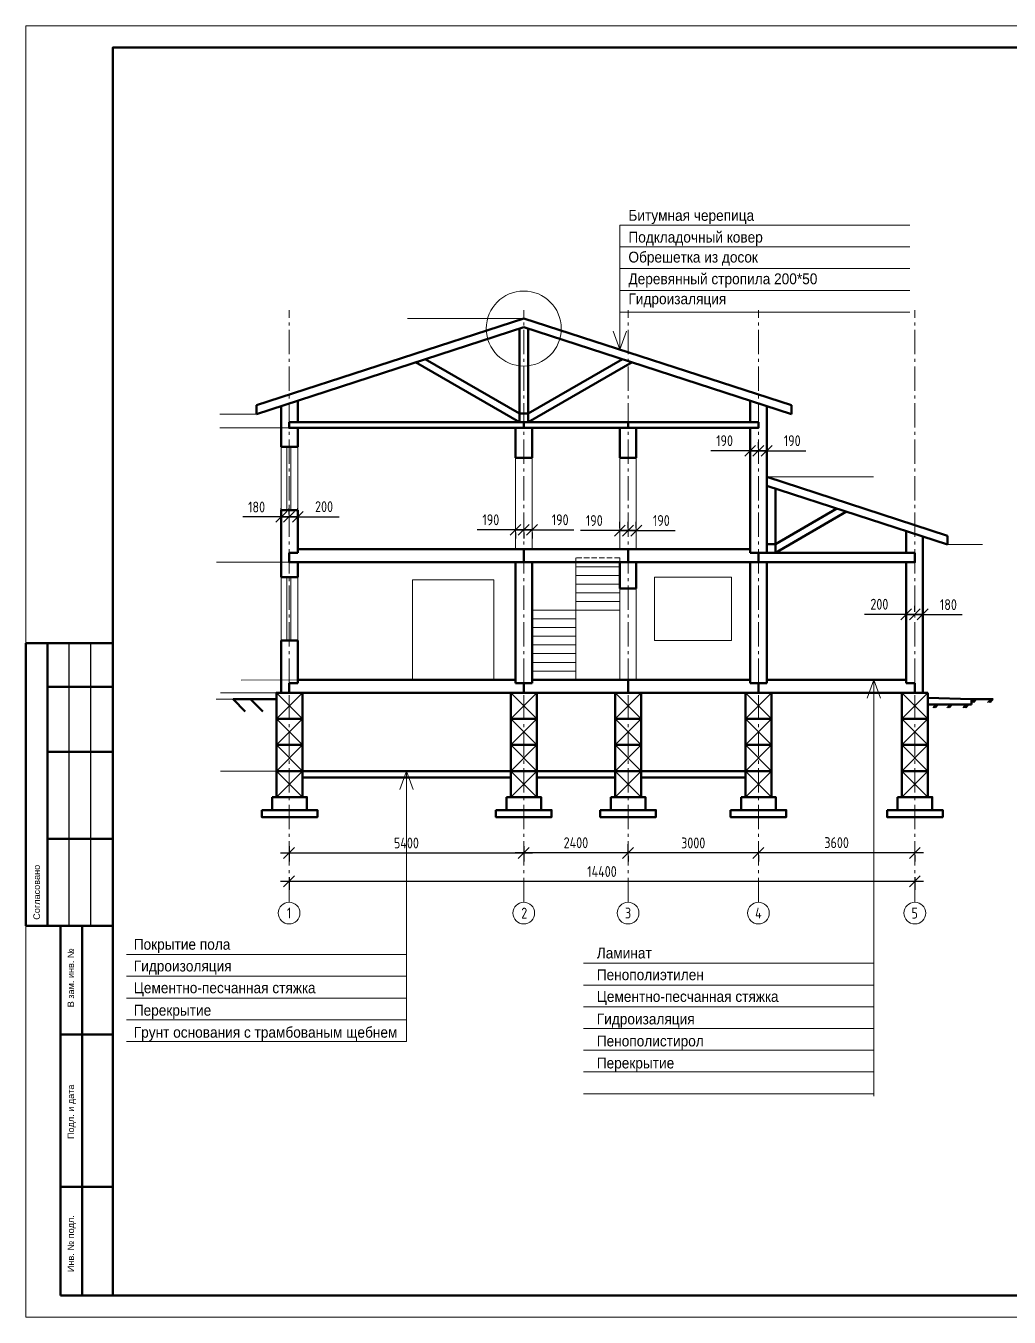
# Model space of a CAD drawing. Header units: millimetres. Extents: x 24738 to 66738, y -1089 to 28611.
# Drawn here: x 24738 to 47368, y -1089 to 28611 of the extents above; entities that cross this region are included whole.
import ezdxf

# ---------------------------------------------------------------- set-up
doc = ezdxf.new("R2010")
doc.units = ezdxf.units.MM
for name, pattern in [('CONTINOUS', [0]), ('ГОСТ 2.303 4', [7, 5, -2, 0]), ('ГОСТ 2.303 6', [12, 8, -1.5, 1, -1.5])]:
    doc.linetypes.add(name, pattern=pattern)
for name, color, linetype, lineweight in [('Двери', 7, 'Continuous', 20), ('Лестница', 7, 'Continuous', 20), ('Окна', 7, 'Continuous', 20), ('Отметки', 7, 'Continuous', 20), ('Подвал', 7, 'Continuous', 50), ('Размеры', 7, 'Continuous', 20), ('Стены', 7, 'Continuous', 50), ('Стропила в разрезе', 7, 'Continuous', 50), ('Стропила разрез гараж', 7, 'Continuous', 50), ('Узел', 7, 'Continuous', 20), ('Флажки', 7, 'Continuous', 20), ('Фундамент', 7, 'Continuous', 50)]:
    doc.layers.add(name, color=color, linetype=linetype, lineweight=lineweight)
doc.layers.add('Оси', color=3, linetype='Continuous')
doc.styles.add('Standard 0.9', font='arial.ttf', dxfattribs={"width": 0.9})
doc.styles.add('ГОСТ 2.304', font='CS_Gost2304.shx')
doc.styles.add('ТЕКСТ_Z', font='arial.ttf')
doc.linetypes.add('ГОСТ 2.303 8', pattern='A,40,[2,GOST 2.303-68.shx,S=1,R=0,X=0,Y=0],-8', length=48)
doc.dimstyles.new('СПДС', dxfattribs={"dimscale": 100, "dimtxt": 2.5, "dimasz": 2.5, "dimexe": 2, "dimexo": 0.625, "dimgap": 1, "dimtad": 1, "dimdec": 0, "dimtxsty": 'ГОСТ 2.304', "dimblk": 'OBLIQUE', "dimblk1": 'OBLIQUE', "dimblk2": 'OBLIQUE', "dimcen": 2.5, "dimdle": 2, "dimadec": 0, "dimazin": 2, "dimtfac": 0.75, "dimtdec": 4, "dimtmove": 1, "dimatfit": 3, "dimfxl": 1, "dimtfill": 1, "dimtolj": 1, "dimarcsym": 1})

# ---------------------------------------------------------------- blocks, each defined once
blk = doc.blocks.new('_Oblique')
at = {"color": 0, "linetype": 'ByBlock', "lineweight": -2}
blk.add_line((-0.5, -0.5), (0.5, 0.5), dxfattribs=at)
blk = doc.blocks.new('*D26')
at = {"layer": 'Defpoints', "color": 0, "ltscale": 100}
for p in [(30797, 9807), (36197, 9807), (36197, 9588)]:
    blk.add_point(p, dxfattribs=at)
at = {"layer": 'Оси', "color": 0, "lineweight": -2, "ltscale": 100}
for p, q in [((30597, 9588), (36397, 9588)), ((30797, 9744), (30797, 9388)), ((36197, 9744), (36197, 9388))]:
    blk.add_line(p, q, dxfattribs=at)
at = {"layer": 'Оси', "color": 0, "lineweight": -2, "ltscale": 100, "xscale": 250, "yscale": 250, "zscale": 250, "rotation": 180}
blk.add_blockref('_Oblique', (30797, 9588), dxfattribs=at)
at = {"layer": 'Оси', "color": 0, "lineweight": -2, "ltscale": 100, "xscale": 250, "yscale": 250, "zscale": 250}
blk.add_blockref('_Oblique', (36197, 9588), dxfattribs=at)
at = {"layer": 'Оси', "color": 0, "lineweight": 20, "ltscale": 100, "insert": (33497, 9818), "char_height": 250, "attachment_point": 5, "style": 'ГОСТ 2.304', "bg_fill": 3, "box_fill_scale": 1.1, "bg_fill_color": 256, "bg_fill_true_color": 13158600, "bg_fill_transparency": 0}
blk.add_mtext('\\A1;5400', dxfattribs=at)
blk = doc.blocks.new('*D27')
at = {"layer": 'Defpoints', "color": 0, "ltscale": 100}
for p in [(36197, 9807), (36197, 9588), (38597, 9539)]:
    blk.add_point(p, dxfattribs=at)
at = {"layer": 'Оси', "color": 0, "lineweight": -2, "ltscale": 100}
for p, q in [((38797, 9588), (35997, 9588)), ((36197, 9744), (36197, 9388)), ((38597, 9601), (38597, 9788))]:
    blk.add_line(p, q, dxfattribs=at)
at = {"layer": 'Оси', "color": 0, "lineweight": -2, "ltscale": 100, "xscale": 250, "yscale": 250, "zscale": 250, "rotation": 180}
blk.add_blockref('_Oblique', (36197, 9588), dxfattribs=at)
at = {"layer": 'Оси', "color": 0, "lineweight": -2, "ltscale": 100, "xscale": 250, "yscale": 250, "zscale": 250}
blk.add_blockref('_Oblique', (38597, 9588), dxfattribs=at)
at = {"layer": 'Оси', "color": 0, "lineweight": 20, "ltscale": 100, "insert": (37397, 9822), "char_height": 250, "attachment_point": 5, "style": 'ГОСТ 2.304', "bg_fill": 3, "box_fill_scale": 1.1, "bg_fill_color": 256, "bg_fill_true_color": 13158600, "bg_fill_transparency": 0}
blk.add_mtext('\\A1;2400', dxfattribs=at)
blk = doc.blocks.new('*D28')
at = {"layer": 'Defpoints', "color": 0, "ltscale": 100}
for p in [(38597, 9588), (38597, 9588), (41597, 9599)]:
    blk.add_point(p, dxfattribs=at)
at = {"layer": 'Оси', "color": 0, "lineweight": -2, "ltscale": 100}
for p, q in [((41797, 9588), (38397, 9588)), ((38597, 9525), (38597, 9388)), ((41597, 9537), (41597, 9388))]:
    blk.add_line(p, q, dxfattribs=at)
at = {"layer": 'Оси', "color": 0, "lineweight": -2, "ltscale": 100, "xscale": 250, "yscale": 250, "zscale": 250, "rotation": 180}
blk.add_blockref('_Oblique', (38597, 9588), dxfattribs=at)
at = {"layer": 'Оси', "color": 0, "lineweight": -2, "ltscale": 100, "xscale": 250, "yscale": 250, "zscale": 250}
blk.add_blockref('_Oblique', (41597, 9588), dxfattribs=at)
at = {"layer": 'Оси', "color": 0, "lineweight": 20, "ltscale": 100, "insert": (40097, 9818), "char_height": 250, "attachment_point": 5, "style": 'ГОСТ 2.304', "bg_fill": 3, "box_fill_scale": 1.1, "bg_fill_color": 256, "bg_fill_true_color": 13158600, "bg_fill_transparency": 0}
blk.add_mtext('\\A1;3000', dxfattribs=at)
blk = doc.blocks.new('*D29')
at = {"layer": 'Defpoints', "color": 0, "ltscale": 100}
for p in [(41597, 9588), (41597, 9588), (45197, 9599)]:
    blk.add_point(p, dxfattribs=at)
at = {"layer": 'Оси', "color": 0, "lineweight": -2, "ltscale": 100}
for p, q in [((45397, 9588), (41397, 9588)), ((41597, 9525), (41597, 9388)), ((45197, 9537), (45197, 9388))]:
    blk.add_line(p, q, dxfattribs=at)
at = {"layer": 'Оси', "color": 0, "lineweight": -2, "ltscale": 100, "xscale": 250, "yscale": 250, "zscale": 250, "rotation": 180}
blk.add_blockref('_Oblique', (41597, 9588), dxfattribs=at)
at = {"layer": 'Оси', "color": 0, "lineweight": -2, "ltscale": 100, "xscale": 250, "yscale": 250, "zscale": 250}
blk.add_blockref('_Oblique', (45197, 9588), dxfattribs=at)
at = {"layer": 'Оси', "color": 0, "lineweight": 20, "ltscale": 100, "insert": (43397, 9825), "char_height": 250, "attachment_point": 5, "style": 'ГОСТ 2.304', "bg_fill": 3, "box_fill_scale": 1.1, "bg_fill_color": 256, "bg_fill_true_color": 13158600, "bg_fill_transparency": 0}
blk.add_mtext('\\A1;3600', dxfattribs=at)
blk = doc.blocks.new('*D30')
at = {"layer": 'Defpoints', "color": 0, "ltscale": 100}
for p in [(30797, 9095), (45197, 9095), (45197, 8936)]:
    blk.add_point(p, dxfattribs=at)
at = {"layer": 'Оси', "color": 0, "lineweight": -2, "ltscale": 100}
for p, q in [((30597, 8936), (45397, 8936)), ((30797, 9033), (30797, 8736)), ((45197, 9033), (45197, 8736))]:
    blk.add_line(p, q, dxfattribs=at)
at = {"layer": 'Оси', "color": 0, "lineweight": -2, "ltscale": 100, "xscale": 250, "yscale": 250, "zscale": 250, "rotation": 180}
blk.add_blockref('_Oblique', (30797, 8936), dxfattribs=at)
at = {"layer": 'Оси', "color": 0, "lineweight": -2, "ltscale": 100, "xscale": 250, "yscale": 250, "zscale": 250}
blk.add_blockref('_Oblique', (45197, 8936), dxfattribs=at)
at = {"layer": 'Оси', "color": 0, "lineweight": 20, "ltscale": 100, "insert": (37997, 9161), "char_height": 250, "attachment_point": 5, "style": 'ГОСТ 2.304', "bg_fill": 3, "box_fill_scale": 1.1, "bg_fill_color": 256, "bg_fill_true_color": 13158600, "bg_fill_transparency": 0}
blk.add_mtext('\\A1;14400', dxfattribs=at)
blk = doc.blocks.new('Штамп осн бок')
at = {"color": 7, "lineweight": 50}
for p, q in [((-2000, 8500), (-2000, 15000)), ((-2000, 15000), (-1500, 15000)), ((-1500, 8500), (-1500, 15000)), ((-1500, 15000), (0, 15000)), ((-1500, 14000), (0, 14000)), ((-1500, 12500), (0, 12500)), ((-1500, 10500), (0, 10500)), ((-2000, 8500), (-1500, 8500)), ((-1500, 8500), (0, 8500)), ((-1200, 0), (-1200, 8500)), ((-1200, 8500), (-700, 8500)), ((-700, 0), (-700, 8500)), ((-700, 8500), (0, 8500)), ((-1200, 6000), (0, 6000)), ((-1200, 2500), (0, 2500)), ((-1200, 0), (-700, 0)), ((-700, 0), (0, 0))]:
    blk.add_line(p, q, dxfattribs=at)
at = {"color": 7}
for p, q in [((-1000, 8500), (-1000, 15000)), ((-500, 8500), (-500, 15000)), ((0, 15000), (0, 0))]:
    blk.add_line(p, q, dxfattribs=at)
at = {"color": 7, "style": 'ТЕКСТ_Z'}
for s, p in [('Согласовано', (-1675, 8640)), ('В зам. инв. №', (-890, 6627)), ('Подл. и дата', (-890, 3596)), ('Инв. № подл.', (-890, 536))]:
    blk.add_text(s, height=150, rotation=90, dxfattribs=at).set_placement(p)
blk = doc.blocks.new('*D62')
at = {"layer": 'Defpoints', "color": 0, "ltscale": 100}
for p in [(30797, 17312), (30997, 17318), (30997, 17312)]:
    blk.add_point(p, dxfattribs=at)
at = {"layer": 'Размеры', "color": 0, "lineweight": -2, "ltscale": 100}
for p, q in [((30597, 17318), (31197, 17318)), ((30797, 17375), (30797, 17518)), ((30997, 17375), (30997, 17518)), ((30997, 17318), (31946, 17318))]:
    blk.add_line(p, q, dxfattribs=at)
at = {"layer": 'Размеры', "color": 0, "lineweight": -2, "ltscale": 100, "xscale": 250, "yscale": 250, "zscale": 250}
blk.add_blockref('_Oblique', (30797, 17318), dxfattribs=at)
at = {"layer": 'Размеры', "color": 0, "lineweight": -2, "ltscale": 100, "xscale": 250, "yscale": 250, "zscale": 250, "rotation": 180}
blk.add_blockref('_Oblique', (30997, 17318), dxfattribs=at)
at = {"layer": 'Размеры', "color": 0, "ltscale": 100, "insert": (31602, 17552), "char_height": 250, "attachment_point": 5, "style": 'ГОСТ 2.304', "bg_fill": 3, "box_fill_scale": 1.1, "bg_fill_color": 256, "bg_fill_true_color": 13158600, "bg_fill_transparency": 0}
blk.add_mtext('\\A1;200', dxfattribs=at)
blk = doc.blocks.new('*D63')
at = {"layer": 'Defpoints', "color": 0, "ltscale": 100}
for p in [(30617, 17318), (30617, 17318), (30797, 17318)]:
    blk.add_point(p, dxfattribs=at)
at = {"layer": 'Размеры', "color": 0, "lineweight": -2, "ltscale": 100}
for p, q in [((30617, 17318), (29734, 17318)), ((30997, 17318), (30417, 17318)), ((30617, 17380), (30617, 17518)), ((30797, 17380), (30797, 17518))]:
    blk.add_line(p, q, dxfattribs=at)
at = {"layer": 'Размеры', "color": 0, "lineweight": -2, "ltscale": 100, "xscale": 250, "yscale": 250, "zscale": 250}
blk.add_blockref('_Oblique', (30617, 17318), dxfattribs=at)
at = {"layer": 'Размеры', "color": 0, "lineweight": -2, "ltscale": 100, "xscale": 250, "yscale": 250, "zscale": 250, "rotation": 180}
blk.add_blockref('_Oblique', (30797, 17318), dxfattribs=at)
at = {"layer": 'Размеры', "color": 0, "ltscale": 100, "insert": (30049, 17543), "char_height": 250, "attachment_point": 5, "style": 'ГОСТ 2.304', "bg_fill": 3, "box_fill_scale": 1.1, "bg_fill_color": 256, "bg_fill_true_color": 13158600, "bg_fill_transparency": 0}
blk.add_mtext('\\A1;180', dxfattribs=at)
blk = doc.blocks.new('*D64')
at = {"layer": 'Defpoints', "color": 0, "ltscale": 100}
for p in [(36197, 17020), (36387, 17020), (36387, 17018)]:
    blk.add_point(p, dxfattribs=at)
at = {"layer": 'Размеры', "color": 0, "lineweight": -2, "ltscale": 100}
for p, q in [((35997, 17018), (36587, 17018)), ((36197, 16957), (36197, 16818)), ((36387, 17018), (37350, 17018)), ((36387, 16957), (36387, 16818))]:
    blk.add_line(p, q, dxfattribs=at)
at = {"layer": 'Размеры', "color": 0, "lineweight": -2, "ltscale": 100, "xscale": 250, "yscale": 250, "zscale": 250}
blk.add_blockref('_Oblique', (36197, 17018), dxfattribs=at)
at = {"layer": 'Размеры', "color": 0, "lineweight": -2, "ltscale": 100, "xscale": 250, "yscale": 250, "zscale": 250, "rotation": 180}
blk.add_blockref('_Oblique', (36387, 17018), dxfattribs=at)
at = {"layer": 'Размеры', "color": 0, "ltscale": 100, "insert": (37035, 17250), "char_height": 250, "attachment_point": 5, "style": 'ГОСТ 2.304', "bg_fill": 3, "box_fill_scale": 1.1, "bg_fill_color": 256, "bg_fill_true_color": 13158600, "bg_fill_transparency": 0}
blk.add_mtext('\\A1;190', dxfattribs=at)
blk = doc.blocks.new('*D65')
at = {"layer": 'Defpoints', "color": 0, "ltscale": 100}
for p in [(36007, 17018), (36007, 17018), (36197, 17020)]:
    blk.add_point(p, dxfattribs=at)
at = {"layer": 'Размеры', "color": 0, "lineweight": -2, "ltscale": 100}
for p, q in [((36007, 17018), (35123, 17018)), ((36397, 17018), (35807, 17018)), ((36007, 16955), (36007, 16818)), ((36197, 16957), (36197, 16818))]:
    blk.add_line(p, q, dxfattribs=at)
at = {"layer": 'Размеры', "color": 0, "lineweight": -2, "ltscale": 100, "xscale": 250, "yscale": 250, "zscale": 250}
blk.add_blockref('_Oblique', (36007, 17018), dxfattribs=at)
at = {"layer": 'Размеры', "color": 0, "lineweight": -2, "ltscale": 100, "xscale": 250, "yscale": 250, "zscale": 250, "rotation": 180}
blk.add_blockref('_Oblique', (36197, 17018), dxfattribs=at)
at = {"layer": 'Размеры', "color": 0, "ltscale": 100, "insert": (35439, 17250), "char_height": 250, "attachment_point": 5, "style": 'ГОСТ 2.304', "bg_fill": 3, "box_fill_scale": 1.1, "bg_fill_color": 256, "bg_fill_true_color": 13158600, "bg_fill_transparency": 0}
blk.add_mtext('\\A1;190', dxfattribs=at)
blk = doc.blocks.new('*D66')
at = {"layer": 'Defpoints', "color": 0, "ltscale": 100}
for p in [(38597, 16998), (38787, 17000), (38787, 16998)]:
    blk.add_point(p, dxfattribs=at)
at = {"layer": 'Размеры', "color": 0, "lineweight": -2, "ltscale": 100}
for p, q in [((38397, 17000), (38987, 17000)), ((38597, 17060), (38597, 17200)), ((38787, 17060), (38787, 17200)), ((38787, 17000), (39680, 17000))]:
    blk.add_line(p, q, dxfattribs=at)
at = {"layer": 'Размеры', "color": 0, "lineweight": -2, "ltscale": 100, "xscale": 250, "yscale": 250, "zscale": 250}
blk.add_blockref('_Oblique', (38597, 17000), dxfattribs=at)
at = {"layer": 'Размеры', "color": 0, "lineweight": -2, "ltscale": 100, "xscale": 250, "yscale": 250, "zscale": 250, "rotation": 180}
blk.add_blockref('_Oblique', (38787, 17000), dxfattribs=at)
at = {"layer": 'Размеры', "color": 0, "ltscale": 100, "insert": (39364, 17233), "char_height": 250, "attachment_point": 5, "style": 'ГОСТ 2.304', "bg_fill": 3, "box_fill_scale": 1.1, "bg_fill_color": 256, "bg_fill_true_color": 13158600, "bg_fill_transparency": 0}
blk.add_mtext('\\A1;190', dxfattribs=at)
blk = doc.blocks.new('*D67')
at = {"layer": 'Defpoints', "color": 0, "ltscale": 100}
for p in [(38407, 17000), (38407, 16995), (38597, 16995)]:
    blk.add_point(p, dxfattribs=at)
at = {"layer": 'Размеры', "color": 0, "lineweight": -2, "ltscale": 100}
for p, q in [((38407, 17000), (37506, 17000)), ((38797, 17000), (38207, 17000)), ((38407, 17057), (38407, 17200)), ((38597, 17057), (38597, 17200))]:
    blk.add_line(p, q, dxfattribs=at)
at = {"layer": 'Размеры', "color": 0, "lineweight": -2, "ltscale": 100, "xscale": 250, "yscale": 250, "zscale": 250}
blk.add_blockref('_Oblique', (38407, 17000), dxfattribs=at)
at = {"layer": 'Размеры', "color": 0, "lineweight": -2, "ltscale": 100, "xscale": 250, "yscale": 250, "zscale": 250, "rotation": 180}
blk.add_blockref('_Oblique', (38597, 17000), dxfattribs=at)
at = {"layer": 'Размеры', "color": 0, "ltscale": 100, "insert": (37821, 17233), "char_height": 250, "attachment_point": 5, "style": 'ГОСТ 2.304', "bg_fill": 3, "box_fill_scale": 1.1, "bg_fill_color": 256, "bg_fill_true_color": 13158600, "bg_fill_transparency": 0}
blk.add_mtext('\\A1;190', dxfattribs=at)
blk = doc.blocks.new('*D68')
at = {"layer": 'Defpoints', "color": 0, "ltscale": 100}
for p in [(41597, 18833), (41787, 18836), (41787, 18833)]:
    blk.add_point(p, dxfattribs=at)
at = {"layer": 'Размеры', "color": 0, "lineweight": -2, "ltscale": 100}
for p, q in [((41597, 18896), (41597, 19036)), ((41787, 18896), (41787, 19036)), ((41397, 18836), (41987, 18836)), ((41787, 18836), (42690, 18836))]:
    blk.add_line(p, q, dxfattribs=at)
at = {"layer": 'Размеры', "color": 0, "lineweight": -2, "ltscale": 100, "xscale": 250, "yscale": 250, "zscale": 250}
blk.add_blockref('_Oblique', (41597, 18836), dxfattribs=at)
at = {"layer": 'Размеры', "color": 0, "lineweight": -2, "ltscale": 100, "xscale": 250, "yscale": 250, "zscale": 250, "rotation": 180}
blk.add_blockref('_Oblique', (41787, 18836), dxfattribs=at)
at = {"layer": 'Размеры', "color": 0, "ltscale": 100, "insert": (42375, 19068), "char_height": 250, "attachment_point": 5, "style": 'ГОСТ 2.304', "bg_fill": 3, "box_fill_scale": 1.1, "bg_fill_color": 256, "bg_fill_true_color": 13158600, "bg_fill_transparency": 0}
blk.add_mtext('\\A1;190', dxfattribs=at)
blk = doc.blocks.new('*D69')
at = {"layer": 'Defpoints', "color": 0, "ltscale": 100}
for p in [(41407, 18836), (41407, 18836), (41597, 18836)]:
    blk.add_point(p, dxfattribs=at)
at = {"layer": 'Размеры', "color": 0, "lineweight": -2, "ltscale": 100}
for p, q in [((41407, 18898), (41407, 19036)), ((41597, 18898), (41597, 19036)), ((41407, 18836), (40503, 18836)), ((41797, 18836), (41207, 18836))]:
    blk.add_line(p, q, dxfattribs=at)
at = {"layer": 'Размеры', "color": 0, "lineweight": -2, "ltscale": 100, "xscale": 250, "yscale": 250, "zscale": 250}
blk.add_blockref('_Oblique', (41407, 18836), dxfattribs=at)
at = {"layer": 'Размеры', "color": 0, "lineweight": -2, "ltscale": 100, "xscale": 250, "yscale": 250, "zscale": 250, "rotation": 180}
blk.add_blockref('_Oblique', (41597, 18836), dxfattribs=at)
at = {"layer": 'Размеры', "color": 0, "ltscale": 100, "insert": (40818, 19068), "char_height": 250, "attachment_point": 5, "style": 'ГОСТ 2.304', "bg_fill": 3, "box_fill_scale": 1.1, "bg_fill_color": 256, "bg_fill_true_color": 13158600, "bg_fill_transparency": 0}
blk.add_mtext('\\A1;190', dxfattribs=at)
blk = doc.blocks.new('*D70')
at = {"layer": 'Defpoints', "color": 0, "ltscale": 100}
for p in [(45197, 15072), (45377, 15074), (45377, 15072)]:
    blk.add_point(p, dxfattribs=at)
at = {"layer": 'Размеры', "color": 0, "lineweight": -2, "ltscale": 100}
for p, q in [((45197, 15134), (45197, 15274)), ((45377, 15134), (45377, 15274)), ((44997, 15074), (45577, 15074)), ((45377, 15074), (46285, 15074))]:
    blk.add_line(p, q, dxfattribs=at)
at = {"layer": 'Размеры', "color": 0, "lineweight": -2, "ltscale": 100, "xscale": 250, "yscale": 250, "zscale": 250}
blk.add_blockref('_Oblique', (45197, 15074), dxfattribs=at)
at = {"layer": 'Размеры', "color": 0, "lineweight": -2, "ltscale": 100, "xscale": 250, "yscale": 250, "zscale": 250, "rotation": 180}
blk.add_blockref('_Oblique', (45377, 15074), dxfattribs=at)
at = {"layer": 'Размеры', "color": 0, "ltscale": 100, "insert": (45969, 15299), "char_height": 250, "attachment_point": 5, "style": 'ГОСТ 2.304', "bg_fill": 3, "box_fill_scale": 1.1, "bg_fill_color": 256, "bg_fill_true_color": 13158600, "bg_fill_transparency": 0}
blk.add_mtext('\\A1;180', dxfattribs=at)
blk = doc.blocks.new('*D72')
at = {"layer": 'Defpoints', "color": 0, "ltscale": 100}
for p in [(44997, 15074), (44997, 15074), (45197, 15074)]:
    blk.add_point(p, dxfattribs=at)
at = {"layer": 'Размеры', "color": 0, "lineweight": -2, "ltscale": 100}
for p, q in [((44997, 15136), (44997, 15274)), ((45197, 15136), (45197, 15274)), ((44997, 15074), (44037, 15074)), ((45397, 15074), (44797, 15074))]:
    blk.add_line(p, q, dxfattribs=at)
at = {"layer": 'Размеры', "color": 0, "lineweight": -2, "ltscale": 100, "xscale": 250, "yscale": 250, "zscale": 250}
blk.add_blockref('_Oblique', (44997, 15074), dxfattribs=at)
at = {"layer": 'Размеры', "color": 0, "lineweight": -2, "ltscale": 100, "xscale": 250, "yscale": 250, "zscale": 250, "rotation": 180}
blk.add_blockref('_Oblique', (45197, 15074), dxfattribs=at)
at = {"layer": 'Размеры', "color": 0, "ltscale": 100, "insert": (44380, 15308), "char_height": 250, "attachment_point": 5, "style": 'ГОСТ 2.304', "bg_fill": 3, "box_fill_scale": 1.1, "bg_fill_color": 256, "bg_fill_true_color": 13158600, "bg_fill_transparency": 0}
blk.add_mtext('\\A1;200', dxfattribs=at)

msp = doc.modelspace()

# ---------------------------------------------------------------- linework, layer by layer
at = {"layer": 'Двери', "ltscale": 100}
for p, q in [((30616.9, 18931.7), (30616.9, 17471.7)), ((30996.9, 18931.7), (30996.9, 17471.7)), ((36007.1, 18671.7), (36007.1, 16571.7)), ((36387.1, 18671.7), (36387.1, 16571.7)), ((38407.1, 18671.7), (38407.1, 16571.7)), ((38787.1, 18671.7), (38787.1, 16571.7)), ((30616.9, 14471.7), (30616.9, 15931.7)), ((30996.9, 14471.7), (30996.9, 15931.7)), ((38407.1, 15671.7), (38407.1, 13571.7)), ((38787.1, 15671.7), (38787.1, 13571.7)), ((35507.1, 13571.7), (35507.1, 13844.2)), ((36007.1, 13571.7), (35507.1, 13571.7))]:
    msp.add_line(p, q, dxfattribs=at)
msp.add_lwpolyline([(35507.1, 13571.7), (33637.1, 13571.7), (33637.1, 15871.7), (35507.1, 15871.7)], close=True, dxfattribs=at)
at = {"layer": 'Лестница', "linetype": 'ГОСТ 2.303 4', "ltscale": 25}
for p, q in [((37397.1, 16371.7), (37397.1, 16271.7)), ((38407.1, 16371.7), (38407.1, 16271.7))]:
    msp.add_line(p, q, dxfattribs=at)
msp.add_lwpolyline([(38407.1, 16371.7), (37397.1, 16371.7)], dxfattribs=at)
at = {"layer": 'Лестница', "ltscale": 100}
msp.add_lwpolyline([(37397.1, 16271.7), (37397.1, 16171.7), (38407.1, 16171.7), (38407.1, 16271.7)], dxfattribs=at)
for points in [[(37397.1, 15971.7), (38407.1, 15971.7), (38407.1, 16171.7), (37397.1, 16171.7)], [(37397.1, 15771.7), (38407.1, 15771.7), (38407.1, 15971.7), (37397.1, 15971.7)], [(37397.1, 15571.7), (38407.1, 15571.7), (38407.1, 15771.7), (37397.1, 15771.7)], [(37397.1, 15371.7), (38407.1, 15371.7), (38407.1, 15571.7), (37397.1, 15571.7)], [(36387.1, 14971.7), (37397.1, 14971.7), (37397.1, 15171.7), (36387.1, 15171.7)], [(37397.1, 15171.7), (38407.1, 15171.7), (38407.1, 15371.7), (37397.1, 15371.7)], [(36387.1, 14771.7), (37397.1, 14771.7), (37397.1, 14971.7), (36387.1, 14971.7)], [(36387.1, 14571.7), (37397.1, 14571.7), (37397.1, 14771.7), (36387.1, 14771.7)], [(36387.1, 14371.7), (37397.1, 14371.7), (37397.1, 14571.7), (36387.1, 14571.7)], [(36387.1, 14171.7), (37397.1, 14171.7), (37397.1, 14371.7), (36387.1, 14371.7)], [(36387.1, 13971.7), (37397.1, 13971.7), (37397.1, 14171.7), (36387.1, 14171.7)], [(36387.1, 13771.7), (37397.1, 13771.7), (37397.1, 13971.7), (36387.1, 13971.7)], [(36387.1, 13571.7), (37397.1, 13571.7), (37397.1, 13771.7), (36387.1, 13771.7)]]:
    msp.add_lwpolyline(points, close=True, dxfattribs=at)
at = {"layer": 'Окна', "ltscale": 100}
for p, q in [((30746.9, 17471.7), (30746.9, 18931.7)), ((30836.9, 17471.7), (30836.9, 18931.7)), ((30746.9, 14471.7), (30746.9, 15931.7)), ((30836.9, 14471.7), (30836.9, 15931.7))]:
    msp.add_line(p, q, dxfattribs=at)
msp.add_lwpolyline([(39207.1, 14471.7), (40977.1, 14471.7), (40977.1, 15931.7), (39207.1, 15931.7)], close=True, dxfattribs=at)
at = {"layer": 'Оси', "color": 3, "linetype": 'ГОСТ 2.303 6', "lineweight": 20, "ltscale": 70}
for p, q in [((30797.1, 8456.1), (30797.1, 22074.3)), ((38597.1, 8456.1), (38597.1, 22074.3)), ((41597.1, 8456.1), (41597.1, 22074.3)), ((45197.1, 8456.1), (45197.1, 22074.3))]:
    msp.add_line(p, q, dxfattribs=at)
at = {"layer": 'Оси', "color": 3, "lineweight": 20, "ltscale": 100}
for centre in [(30797.1, 8206.1), (36197.1, 8206.1), (38597.1, 8206.1), (41597.1, 8206.1), (45197.1, 8206.1)]:
    msp.add_circle(centre, 250, dxfattribs=at)
at = {"layer": 'Отметки', "ltscale": 100}
for p, q in [((36201.9, 21882.9), (33525.5, 21882.9)), ((30046.3, 19682.8), (29204.5, 19682.8)), ((30797.1, 19361.7), (29204.5, 19361.7)), ((30797.1, 16271.7), (29124, 16271.7)), ((30996.9, 13571.7), (29692.4, 13564.4)), ((30506.9, 13121.7), (29122.1, 13121.7)), ((30616.9, 13271.7), (29222.1, 13271.7)), ((45497.1, 13001.7), (45497.1, 13151.7)), ((30606.9, 11471.7), (29222.1, 11471.7))]:
    msp.add_line(p, q, dxfattribs=at)
at = {"layer": 'Отметки', "lineweight": 20, "ltscale": 100}
for p, q in [((41787.1, 18234.6), (44247.8, 18234.6)), ((45947.8, 16682.8), (46751.8, 16682.8))]:
    msp.add_line(p, q, dxfattribs=at)
at = {"layer": 'Подвал', "ltscale": 100}
for p, q in [((31106.9, 11471.7), (35997.1, 11471.7)), ((31106.9, 11321.7), (35897.1, 11321.7)), ((36397.1, 11471.7), (38397.1, 11471.7)), ((36497.1, 11321.7), (38297.1, 11321.7)), ((38797.1, 11471.7), (41397.1, 11471.7)), ((38897.1, 11321.7), (41297.1, 11321.7))]:
    msp.add_line(p, q, dxfattribs=at)
at = {"layer": 'Стены', "ltscale": 100}
for p, q in [((30616.9, 18931.7), (30616.9, 19491.7)), ((30797.1, 19491.7), (41597.1, 19491.7)), ((30996.9, 18931.7), (30996.9, 19361.7)), ((36007.1, 18671.7), (36007.1, 19361.7)), ((36197.1, 19491.7), (36197.1, 19361.7)), ((36387.1, 18671.7), (36387.1, 19361.7)), ((38407.1, 18671.7), (38407.1, 19361.7)), ((38787.1, 18671.7), (38787.1, 19361.7)), ((41407.1, 16571.7), (41407.1, 19361.7)), ((41787.1, 16571.7), (41786.9, 19491.7)), ((30996.9, 18931.7), (30616.9, 18931.7)), ((36007.1, 18671.7), (36387.1, 18671.7)), ((38407.1, 18671.7), (38787.1, 18671.7)), ((30616.9, 16571.7), (30616.9, 17471.7)), ((30616.9, 17471.7), (30996.9, 17471.7)), ((30996.9, 17471.7), (30996.9, 16571.7)), ((30616.9, 15931.7), (30616.9, 16571.7)), ((30996.9, 16491.7), (30797.1, 16491.7)), ((30996.9, 16571.7), (30996.9, 16491.7)), ((41406.8, 16571.7), (41406.8, 16491.7)), ((41406.8, 16491.7), (45197.1, 16491.7)), ((44997.1, 16571.7), (44997.1, 16491.7)), ((45377.1, 13271.7), (45377.1, 16571.7)), ((30996.9, 15931.7), (30996.9, 16271.7)), ((36007.1, 13571.7), (36007.1, 16271.7)), ((36387.1, 13571.7), (36387.1, 16271.7)), ((38407.1, 15671.7), (38407.1, 16271.7)), ((38787.1, 15671.7), (38787.1, 16271.7)), ((41407.1, 13571.7), (41407.1, 16271.7)), ((41787.1, 13571.7), (41787.1, 16271.7)), ((44997.1, 13571.7), (44997.1, 16271.7)), ((30616.9, 15931.7), (30996.9, 15931.7)), ((38407.1, 15671.7), (38787.1, 15671.7)), ((30616.9, 13271.7), (30616.9, 14471.7)), ((30996.9, 14471.7), (30616.9, 14471.7)), ((30996.9, 13571.7), (30996.9, 14471.7)), ((30996.9, 13491.7), (30797.1, 13491.7)), ((30996.9, 13571.7), (30996.9, 13491.7)), ((36007.1, 13571.7), (36007.1, 13491.7)), ((36007.1, 13491.7), (36387.1, 13491.7)), ((36387.1, 13491.7), (36387.1, 13571.7)), ((41407.1, 13571.7), (41407.1, 13491.7)), ((41407.1, 13491.7), (41787.1, 13491.7)), ((41787.1, 13491.7), (41787.1, 13571.7)), ((44997.1, 13571.7), (44997.1, 13491.7)), ((44997.1, 13491.7), (45197.1, 13491.7)), ((30506.9, 13121.7), (29506.9, 13121.7)), ((29506.9, 13121.7), (29789.8, 12838.8)), ((29906.9, 13121.7), (30189.8, 12838.8)), ((46497.1, 13121.7), (45497.1, 13151.7)), ((46497.1, 13001.7), (46497.1, 13121.7)), ((46497.1, 13121.7), (46997.1, 13121.7)), ((45497.1, 13001.7), (46497.1, 13001.7))]:
    msp.add_line(p, q, dxfattribs=at)
at = {"layer": 'Стены', "linetype": 'Continuous', "lineweight": 35, "ltscale": 100}
for p, q in [((46564.1, 13121.7), (46497.5, 13047.1)), ((46594.1, 13121.7), (46527.5, 13047.1)), ((46624.1, 13121.7), (46557.5, 13047.1)), ((46934.1, 13121.7), (46867.5, 13047.1)), ((46964.1, 13121.7), (46897.5, 13047.1)), ((46994.1, 13121.7), (46927.5, 13047.1)), ((45681.2, 13001.7), (45614.6, 12927.1)), ((45711.2, 13001.7), (45644.6, 12927.1)), ((45741.2, 13001.7), (45674.6, 12927.1)), ((46002.9, 13001.7), (45936.3, 12927.1)), ((46032.9, 13001.7), (45966.3, 12927.1)), ((46062.9, 13001.7), (45996.3, 12927.1)), ((46372.9, 13001.7), (46306.3, 12927.1)), ((46402.9, 13001.7), (46336.3, 12927.1)), ((46432.9, 13001.7), (46366.3, 12927.1))]:
    msp.add_line(p, q, dxfattribs=at)
at = {"layer": 'Стены', "ltscale": 100}
for points in [[(30797.1, 19491.7), (30797.1, 19361.7), (36197.1, 19361.7)], [(36296.9, 19491.7), (36096.9, 19491.7)], [(36197.1, 19361.7), (38597.1, 19361.7), (38597.1, 19491.7)], [(38597.1, 19491.7), (38597.1, 19361.7), (41597.1, 19361.7), (41597.1, 19491.7)], [(30797.1, 16491.7), (30797.1, 16271.7), (36197.1, 16271.7), (36197.1, 16571.7), (30996.9, 16571.7)], [(41407.1, 16571.7), (38597.1, 16571.7), (38597.1, 16271.7), (41597.1, 16271.7), (41597.1, 16491.7)], [(41597.1, 16491.7), (41597.1, 16271.7), (45197.1, 16271.7), (45197.1, 16491.7)], [(30797.1, 13491.7), (30797.1, 13271.7), (36197.1, 13271.7), (36197.1, 13491.7)], [(36007.1, 13571.7), (30996.9, 13571.7)], [(36197.1, 13491.7), (36197.1, 13271.7), (38597.1, 13271.7), (38597.1, 13571.7), (36387.1, 13571.7)], [(41407.1, 13571.7), (38597.1, 13571.7), (38597.1, 13271.7), (41597.1, 13271.7), (41597.1, 13491.7)], [(41597.1, 13491.7), (41597.1, 13271.7), (45197.1, 13271.7), (45197.1, 13491.7)], [(44997.1, 13571.7), (41787.1, 13571.7)]]:
    msp.add_lwpolyline(points, dxfattribs=at)
msp.add_lwpolyline([(36197.1, 16271.7), (38597.1, 16271.7), (38597.1, 16571.7), (36197.1, 16571.7)], close=True, dxfattribs=at)
at = {"layer": 'Стропила в разрезе', "ltscale": 100}
for p, q in [((30046.3, 19882.8), (36201.9, 21882.9)), ((30046.3, 19682.8), (36201.9, 21682.9)), ((42357.5, 19882.8), (36201.9, 21882.9)), ((42357.5, 19682.8), (36201.9, 21682.9)), ((36096.9, 19691.7), (36096.9, 21648.7)), ((36296.9, 19691.7), (36296.9, 21652)), ((36096.9, 19491.7), (33706.2, 20871.9)), ((36096.9, 19691.7), (33927.8, 20944)), ((36296.9, 19691.7), (38469.6, 20946)), ((36296.9, 19491.7), (38691.2, 20874)), ((30046.3, 19882.8), (30046.3, 19682.8)), ((42357.5, 19882.8), (42357.5, 19682.8))]:
    msp.add_line(p, q, dxfattribs=at)
for points in [[(30996.9, 19491.7), (30996.9, 19991.7)], [(41406.9, 19991.7), (41406.9, 19491.7)], [(30616.9, 19868.2), (30616.9, 19491.7)], [(36096.9, 19491.7), (36296.9, 19491.7), (36296.9, 19691.7), (36096.9, 19691.7), (36096.9, 19491.7)], [(41786.9, 19491.7), (41786.9, 19868.2)]]:
    msp.add_lwpolyline(points, dxfattribs=at)
at = {"layer": 'Стропила разрез гараж', "ltscale": 100}
for p, q in [((45947.8, 16882.8), (41787.1, 18234.6)), ((45947.8, 16682.8), (41787.1, 18034.6)), ((41787.1, 16491.7), (41787.1, 17934.6)), ((41987.1, 16691.7), (41987.1, 17969.7)), ((41987.1, 16691.7), (43403.6, 17509.4)), ((41987.1, 16491.7), (43625.2, 17437.4)), ((45947.8, 16882.8), (45947.8, 16682.8))]:
    msp.add_line(p, q, dxfattribs=at)
for points in [[(44997.1, 16991.7), (44997.1, 16491.7)], [(41987.1, 16491.7), (41987.1, 16691.7), (41787.1, 16691.7), (41787.1, 16491.7)], [(45377.1, 16491.7), (45377.1, 16868.2)]]:
    msp.add_lwpolyline(points, dxfattribs=at)
at = {"layer": 'Узел', "ltscale": 100}
msp.add_circle((36197.1, 21648.7), 862.8, dxfattribs=at)
at = {"layer": 'Флажки', "color": 7, "linetype": 'CONTINOUS', "lineweight": 20, "ltscale": 30}
for p, q in [((38405.5, 24026.3), (38405.5, 21166.9)), ((38405.5, 24026.3), (45085.1, 24026.3)), ((38405.5, 23526.3), (45085.1, 23526.3)), ((38405.5, 23026.6), (45085.1, 23026.6)), ((38405.5, 22526.9), (45085.1, 22526.9)), ((38405.5, 22526.9), (45085.1, 22526.9)), ((38405.5, 22027.3), (45085.1, 22027.3)), ((33499.2, 7250.3), (27058.3, 7250.3)), ((44254.6, 7050.3), (37575, 7050.3)), ((33498.8, 6750.6), (27058.3, 6750.6)), ((44254.6, 6550.6), (37575, 6550.6)), ((33498.5, 6250.9), (27058.3, 6250.9)), ((44254.6, 6050.9), (37575, 6050.9)), ((33498.2, 5750.9), (27058.3, 5750.9)), ((44254.6, 5550.9), (37575, 5550.9)), ((33497.8, 5250.9), (27058.3, 5250.9)), ((44254.6, 5050.9), (37575, 5050.9)), ((44254.6, 4550.9), (37575, 4550.9)), ((44254.6, 4050.9), (37575, 4050.9))]:
    msp.add_line(p, q, dxfattribs=at)
for points in [[(38251.6, 21589.7), (38405.5, 21166.9), (38559.4, 21589.7)], [(44408.6, 13148.8), (44254.6, 13571.7), (44100.7, 13148.8)], [(33651, 11048.8), (33497.1, 11471.7), (33343.2, 11048.8)]]:
    msp.add_lwpolyline(points, dxfattribs=at)
at = {"layer": 'Фундамент', "linetype": 'ГОСТ 2.303 8', "lineweight": 20, "ltscale": 100}
for p, q in [((30506.9, 13271.7), (31106.9, 12671.7)), ((31106.9, 13271.7), (30506.9, 12671.7)), ((35897.1, 13271.7), (36497.1, 12671.7)), ((36497.1, 13271.7), (35897.1, 12671.7)), ((38297.1, 13271.7), (38897.1, 12671.7)), ((38897.1, 13271.7), (38297.1, 12671.7)), ((41297.1, 13271.7), (41897.1, 12671.7)), ((41897.1, 13271.7), (41297.1, 12671.7)), ((44897.1, 13271.7), (45497.1, 12671.7)), ((45497.1, 13271.7), (44897.1, 12671.7)), ((30506.9, 12671.7), (31106.9, 12071.7)), ((31106.9, 12671.7), (30506.9, 12071.7)), ((35897.1, 12671.7), (36497.1, 12071.7)), ((36497.1, 12671.7), (35897.1, 12071.7)), ((38297.1, 12671.7), (38897.1, 12071.7)), ((38897.1, 12671.7), (38297.1, 12071.7)), ((41297.1, 12671.7), (41897.1, 12071.7)), ((41897.1, 12671.7), (41297.1, 12071.7)), ((44897.1, 12671.7), (45497.1, 12071.7)), ((45497.1, 12671.7), (44897.1, 12071.7)), ((31106.9, 12071.7), (30506.9, 11471.7)), ((30506.9, 12071.7), (31106.9, 11471.7)), ((36497.1, 12071.7), (35897.1, 11471.7)), ((35897.1, 12071.7), (36497.1, 11471.7)), ((38897.1, 12071.7), (38297.1, 11471.7)), ((38297.1, 12071.7), (38897.1, 11471.7)), ((41897.1, 12071.7), (41297.1, 11471.7)), ((41297.1, 12071.7), (41897.1, 11471.7)), ((45497.1, 12071.7), (44897.1, 11471.7)), ((44897.1, 12071.7), (45497.1, 11471.7)), ((31106.9, 11471.7), (30506.9, 10871.7)), ((30506.9, 11471.7), (31106.9, 10871.7)), ((36497.1, 11471.7), (35897.1, 10871.7)), ((35897.1, 11471.7), (36497.1, 10871.7)), ((38897.1, 11471.7), (38297.1, 10871.7)), ((38297.1, 11471.7), (38897.1, 10871.7)), ((41897.1, 11471.7), (41297.1, 10871.7)), ((41297.1, 11471.7), (41897.1, 10871.7)), ((45497.1, 11471.7), (44897.1, 10871.7)), ((44897.1, 11471.7), (45497.1, 10871.7))]:
    msp.add_line(p, q, dxfattribs=at)
at = {"layer": 'Фундамент', "ltscale": 100}
for points in [[(31106.9, 13271.7), (31106.9, 12671.7), (30506.9, 12671.7), (30506.9, 13271.7), (31006.9, 13271.7)], [(36497.1, 13271.7), (36497.1, 12671.7), (35897.1, 12671.7), (35897.1, 13271.7), (36397.1, 13271.7)], [(35997.1, 13271.7), (36397.1, 13271.7)], [(38897.1, 13271.7), (38897.1, 12671.7), (38297.1, 12671.7), (38297.1, 13271.7), (38797.1, 13271.7)], [(38397.1, 13271.7), (38797.1, 13271.7)], [(41897.1, 13271.7), (41897.1, 12671.7), (41297.1, 12671.7), (41297.1, 13271.7), (41797.1, 13271.7)], [(41397.1, 13271.7), (41797.1, 13271.7)], [(45497.1, 13271.7), (45497.1, 12671.7), (44897.1, 12671.7), (44897.1, 13271.7), (45497.1, 13271.7)], [(31106.9, 12671.7), (31106.9, 12071.7), (30506.9, 12071.7), (30506.9, 12671.7), (31006.9, 12671.7)], [(36497.1, 12671.7), (36497.1, 12071.7), (35897.1, 12071.7), (35897.1, 12671.7), (36397.1, 12671.7)], [(38897.1, 12671.7), (38897.1, 12071.7), (38297.1, 12071.7), (38297.1, 12671.7), (38797.1, 12671.7)], [(41897.1, 12671.7), (41897.1, 12071.7), (41297.1, 12071.7), (41297.1, 12671.7), (41797.1, 12671.7)], [(45497.1, 12671.7), (45497.1, 12071.7), (44897.1, 12071.7), (44897.1, 12671.7), (45397.1, 12671.7)]]:
    msp.add_lwpolyline(points, dxfattribs=at)
for points in [[(30506.9, 12071.7), (31106.9, 12071.7), (31106.9, 11471.7), (30506.9, 11471.7)], [(35897.1, 12071.7), (36497.1, 12071.7), (36497.1, 11471.7), (35897.1, 11471.7)], [(38297.1, 12071.7), (38897.1, 12071.7), (38897.1, 11471.7), (38297.1, 11471.7)], [(41297.1, 12071.7), (41897.1, 12071.7), (41897.1, 11471.7), (41297.1, 11471.7)], [(44897.1, 12071.7), (45497.1, 12071.7), (45497.1, 11471.7), (44897.1, 11471.7)], [(30506.9, 11471.7), (31106.9, 11471.7), (31106.9, 10871.7), (30506.9, 10871.7)], [(35897.1, 11471.7), (36497.1, 11471.7), (36497.1, 10871.7), (35897.1, 10871.7)], [(38297.1, 11471.7), (38897.1, 11471.7), (38897.1, 10871.7), (38297.1, 10871.7)], [(41297.1, 11471.7), (41897.1, 11471.7), (41897.1, 10871.7), (41297.1, 10871.7)], [(44897.1, 11471.7), (45497.1, 11471.7), (45497.1, 10871.7), (44897.1, 10871.7)], [(30406.9, 10871.7), (31206.9, 10871.7), (31206.9, 10571.7), (30406.9, 10571.7)], [(35797.1, 10871.7), (36597.1, 10871.7), (36597.1, 10571.7), (35797.1, 10571.7)], [(38197.1, 10871.7), (38997.1, 10871.7), (38997.1, 10571.7), (38197.1, 10571.7)], [(41197.1, 10871.7), (41997.1, 10871.7), (41997.1, 10571.7), (41197.1, 10571.7)], [(44797.1, 10871.7), (45597.1, 10871.7), (45597.1, 10571.7), (44797.1, 10571.7)], [(30166.9, 10571.7), (31446.9, 10571.7), (31446.9, 10411.7), (30166.9, 10411.7)], [(35557.1, 10571.7), (36837.1, 10571.7), (36837.1, 10411.7), (35557.1, 10411.7)], [(37957.1, 10571.7), (39237.1, 10571.7), (39237.1, 10411.7), (37957.1, 10411.7)], [(40957.1, 10571.7), (42237.1, 10571.7), (42237.1, 10411.7), (40957.1, 10411.7)], [(44557.1, 10571.7), (45837.1, 10571.7), (45837.1, 10411.7), (44557.1, 10411.7)]]:
    msp.add_lwpolyline(points, close=True, dxfattribs=at)

# ---------------------------------------------------------------- block references
at = {"color": 7, "linetype": 'CONTINOUS', "lineweight": 20, "ltscale": 30}
msp.add_blockref('Штамп осн бок', (26738.3, -589.1), dxfattribs=at)

# ---------------------------------------------------------------- texts
at = {"layer": 'Оси', "color": 3, "lineweight": 20, "ltscale": 100, "char_height": 250, "attachment_point": 5, "style": 'ГОСТ 2.304'}
for s, insert, width in [('1', (30797.1, 8206.1), 272.268), ('2', (36208, 8204.2), 289.397), ('3', (38597.1, 8206.1), 239.361), ('4', (41597.1, 8206.1), 271.817), ('5', (45192.8, 8204.2), 270.465)]:
    msp.add_mtext(s, dxfattribs=dict(at, insert=insert, width=width))
at = {"layer": 'Флажки', "color": 7, "linetype": 'CONTINOUS', "lineweight": 20, "ltscale": 30, "style": 'Standard 0.9', "width": 0.9}
for s, p in [('Битумная черепица', (38605.5, 24126.3)), ('Подкладочный ковер', (38605.5, 23626.3)), ('Обрешетка из досок', (38605.5, 23166.9)), ('Деревянный стропила 200*50', (38605.5, 22666.9)), ('Гидроизаляция', (38605.5, 22207.6)), ('Покрытие пола', (27222.5, 7361.7)), ('Ламинат', (37877.1, 7161.7)), ('Гидроизоляция', (27222.5, 6861.7)), ('Пенополиэтилен', (37877.1, 6661.7)), ('Цементно-песчанная стяжка', (27222.5, 6361.7)), ('Цементно-песчанная стяжка', (37877.1, 6161.7)), ('Перекрытие', (27222.5, 5844.8)), ('Гидроизаляция', (37877.1, 5644.8)), ('Грунт основания с трамбованым щебнем', (27222.5, 5338.2)), ('Пенополистирол', (37877.1, 5138.2)), ('Перекрытие', (37877.1, 4631.6))]:
    msp.add_text(s, height=250, dxfattribs=at).set_placement(p)

# ---------------------------------------------------------------- next in the draw order: dimensions: what is measured, and where the dimension line sits
at = {"layer": 'Оси', "color": 3, "lineweight": 20, "ltscale": 100}
dim = msp.add_linear_dim(base=(36197.1, 9587.8), p1=(30797.1, 9806.6), p2=(36197.1, 9806.6), dimstyle='СПДС', dxfattribs=at)
dim.commit()
dim.dimension.update_dxf_attribs({"geometry": '*D26', "text_midpoint": (33497.1, 9818)})

# ---------------------------------------------------------------- next in the draw order: dimensions: what is measured, and where the dimension line sits
dim = msp.add_linear_dim(base=(36197.1, 9587.8), p1=(38597.1, 9538.6), p2=(36197.1, 9806.6), dimstyle='СПДС', dxfattribs=at)
dim.commit()
dim.dimension.update_dxf_attribs({"geometry": '*D27', "text_midpoint": (37397.1, 9822.5)})

# ---------------------------------------------------------------- next in the draw order: dimensions: what is measured, and where the dimension line sits
dim = msp.add_linear_dim(base=(38597.1, 9587.8), p1=(41597.1, 9599.1), p2=(38597.1, 9587.8), dimstyle='СПДС', dxfattribs=at)
dim.commit()
dim.dimension.update_dxf_attribs({"geometry": '*D28', "text_midpoint": (40097.1, 9818)})

# ---------------------------------------------------------------- next in the draw order: dimensions: what is measured, and where the dimension line sits
dim = msp.add_linear_dim(base=(41597.1, 9587.8), p1=(45197.1, 9599.1), p2=(41597.1, 9587.8), dimstyle='СПДС', dxfattribs=at)
dim.commit()
dim.dimension.update_dxf_attribs({"geometry": '*D29', "text_midpoint": (43397.1, 9825.2)})

# ---------------------------------------------------------------- next in the draw order: dimensions: what is measured, and where the dimension line sits
dim = msp.add_linear_dim(base=(45197.1, 8935.9), p1=(30797.1, 9095.4), p2=(45197.1, 9095.4), dimstyle='СПДС', dxfattribs=at)
dim.commit()
dim.dimension.update_dxf_attribs({"geometry": '*D30', "text_midpoint": (37997.1, 9160.9)})

# ---------------------------------------------------------------- next in the draw order: linework, layer by layer
at = {"color": 7, "linetype": 'CONTINOUS', "lineweight": 20, "ltscale": 30}
msp.add_lwpolyline([(24738.3, -1089.1), (66738.3, -1089.1), (66738.3, 28610.9), (24738.3, 28610.9)], close=True, dxfattribs=at)
at = {"color": 7, "linetype": 'CONTINOUS', "lineweight": 50, "ltscale": 30}
msp.add_lwpolyline([(26738.3, -589.1), (66238.3, -589.1), (66238.3, 28110.9), (26738.3, 28110.9)], close=True, dxfattribs=at)
at = {"layer": 'Оси', "color": 3, "linetype": 'ГОСТ 2.303 6', "lineweight": 20, "ltscale": 70}
msp.add_line((36197.1, 8456.1), (36197.1, 22074.3), dxfattribs=at)
at = {"layer": 'Флажки', "color": 7, "linetype": 'CONTINOUS', "lineweight": 20, "ltscale": 30}
for p, q in [((44254.6, 3993.3), (44254.6, 13571.7)), ((33497.8, 5250.9), (33502, 11471.7))]:
    msp.add_line(p, q, dxfattribs=at)

# ---------------------------------------------------------------- next in the draw order: dimensions: what is measured, and where the dimension line sits
at = {"layer": 'Размеры', "ltscale": 100}
for base, p1, p2, picture, middle in [((41787, 18835.8), (41597.1, 18833.1), (41787, 18833.2), '*D68', (42374.6, 18827.7)), ((30996.9, 17317.6), (30797.1, 17312.2), (30996.9, 17312.2), '*D62', (31602.1, 17266.3)), ((36387.1, 17017.9), (36197.1, 17019.7), (36387.1, 17019.7), '*D64', (37034.8, 17046.7)), ((38787.1, 17000.3), (38597.1, 16997.6), (38787.1, 16997.6), '*D66', (39364.1, 17032.8)), ((45377.1, 15073.6), (45197.1, 15071.8), (45377.1, 15071.8), '*D70', (45969, 15087.6))]:
    dim = msp.add_linear_dim(base=base, p1=p1, p2=p2, dimstyle='СПДС', dxfattribs=at)
    dim.commit()
    dim.dimension.update_dxf_attribs({"geometry": picture, "text_midpoint": middle, "dimtype": 160})

# ---------------------------------------------------------------- next in the draw order: dimensions: what is measured, and where the dimension line sits
for base, p1, p2, picture, middle in [((41407.1, 18835.8), (41597.1, 18835.8), (41407.1, 18835.8), '*D69', (40818.4, 18849.4)), ((30616.9, 17317.6), (30797.1, 17317.6), (30616.9, 17317.6), '*D63', (30049.4, 17330.9)), ((36007.1, 17017.9), (36197.1, 17019.7), (36007.1, 17017.9), '*D65', (35439, 17012.5)), ((38407.1, 17000.3), (38597.1, 16994.9), (38407.1, 16994.9), '*D67', (37821.5, 17011.1)), ((44997.1, 15073.6), (45197.1, 15073.6), (44997.1, 15073.6), '*D72', (44380.5, 15059.2))]:
    dim = msp.add_linear_dim(base=base, p1=p1, p2=p2, dimstyle='СПДС', dxfattribs=at)
    dim.commit()
    dim.dimension.update_dxf_attribs({"geometry": picture, "text_midpoint": middle, "dimtype": 160})

doc.saveas('drawing.dxf')
